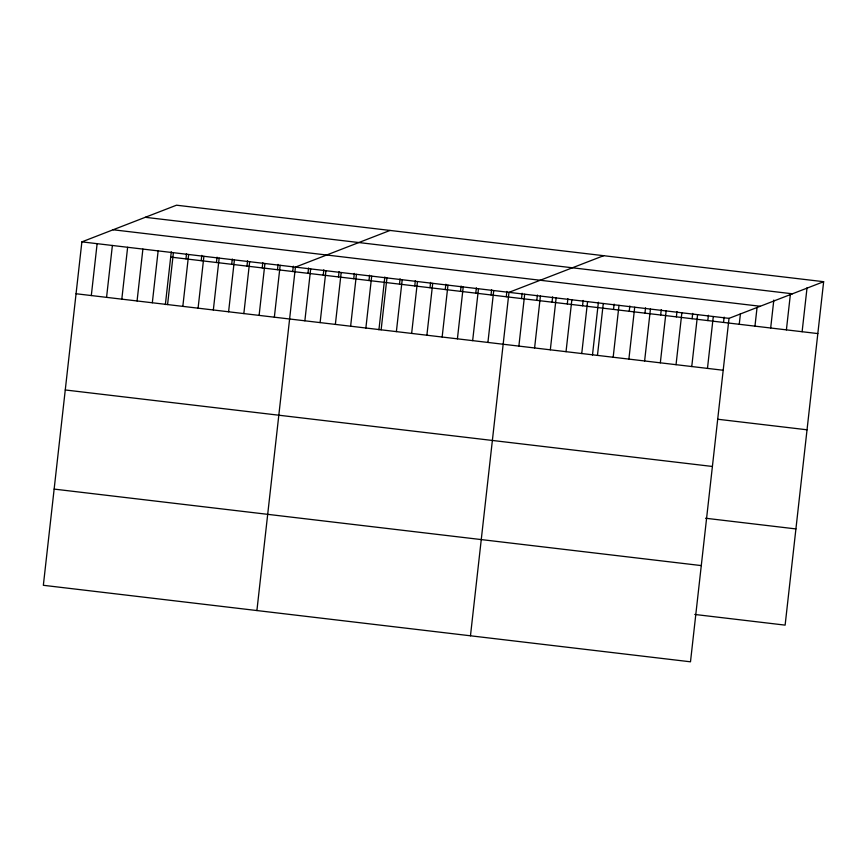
<?xml version="1.0" encoding="UTF-8"?>
<svg xmlns="http://www.w3.org/2000/svg" width="867" height="867" viewBox="0 0 867 867"><rect width="100%" height="100%" fill="white"/><g stroke="black" fill="none" stroke-linecap="round" stroke-linejoin="round"><path stroke-width="1.3" d="M823.65 281.699L176.51 205.197L81.877 241.871L43.35 585.301L690.49 661.803L729.017 318.362L823.65 281.699L785.123 625.129L694.76 614.454M91.306 295.56L97.126 243.67M106.565 297.359L112.385 245.469M121.814 299.158L127.633 247.279M137.073 300.968L142.892 249.078M152.321 302.767L158.141 250.877M165.369 304.566L171.287 251.766M167.58 304.577L173.4 252.687M185.95 258.886L186.546 253.565M182.829 306.376L188.648 254.486M201.198 260.685L201.794 255.364M198.088 308.175L203.908 256.296M216.457 262.495L217.053 257.174M213.336 309.985L219.156 258.095M231.706 264.294L232.302 258.973M228.595 311.784L234.415 259.894M246.965 266.104L247.561 260.783M243.844 313.583L249.663 261.704M262.213 267.903L262.809 262.582M259.103 315.393L264.923 263.503M277.473 269.702L278.069 264.381M274.351 317.192L280.171 265.313M292.721 271.512L293.317 266.191M256.903 610.552L295.43 267.112L390.063 230.438M307.98 273.311L308.576 267.99M304.859 320.801L310.679 268.911M323.228 275.121L323.825 269.789M320.118 322.6L325.938 270.721M338.488 276.92L339.084 271.599M335.366 324.41L341.186 272.52M353.736 278.719L354.332 273.398M350.626 326.209L356.445 274.33M368.995 280.529L369.591 275.207M365.874 328.019L371.694 276.129M378.922 329.807L384.84 277.007M381.133 329.818L386.953 277.928M399.503 284.127L400.099 278.806M396.382 331.617L402.201 279.738M414.751 285.937L415.347 280.615M411.641 333.427L417.46 281.537M430.01 287.736L430.606 282.414M426.889 335.226L432.72 283.336M445.259 289.545L445.855 284.224M442.148 337.025L447.968 285.145M460.518 291.345L461.114 286.023M457.408 338.834L463.227 286.944M475.766 293.144L476.373 287.822M472.656 340.633L478.476 288.754M491.025 294.953L491.622 289.632M487.915 342.443L493.735 290.553M506.274 296.752L506.881 291.431M470.467 635.793L508.983 292.352L603.627 255.689M521.533 298.562L522.129 293.241M518.878 346.096L524.698 294.216M536.792 300.361L537.388 295.04M534.592 347.96L540.412 296.07M552.041 302.16L552.637 296.839M550.317 349.813L556.137 297.934M567.3 303.97L567.896 298.649M566.032 351.677L571.852 299.787M582.548 305.769L583.144 300.448M581.746 353.53L587.566 301.651M592.475 355.058L598.403 302.247M597.461 355.394L603.28 303.504M613.522 309.432L614.118 304.111M613.175 357.247L618.995 305.357M629.236 311.286L629.832 305.964M628.889 359.101L634.709 307.221M644.95 313.15L645.547 307.828M644.614 360.965L650.434 309.075M660.665 315.003L661.261 309.682M660.329 362.818L666.149 310.939M676.379 316.867L676.986 311.546M676.043 364.682L681.863 312.792M692.104 318.72L692.7 313.399M691.758 366.535L697.577 314.656M707.819 320.573L708.415 315.252M707.472 368.399L713.292 316.509M723.533 322.437L724.129 317.116M739.248 324.291L740.44 313.648M754.962 326.155L757.054 307.525M770.676 328.008L773.819 300.069M786.402 329.872L790.422 293.946M802.116 331.725L807.036 287.822M145.277 217.303L792.416 293.794M113.1 229.766L760.24 306.268M81.877 241.871L729.017 318.362M170.691 257.087L817.83 333.578M76.058 293.75L723.186 370.252M717.984 419.27L807.036 429.794M65.263 389.966L712.403 466.468M705.554 518.238L795.917 528.924M54.144 489.096L701.284 565.587"/></g></svg>
